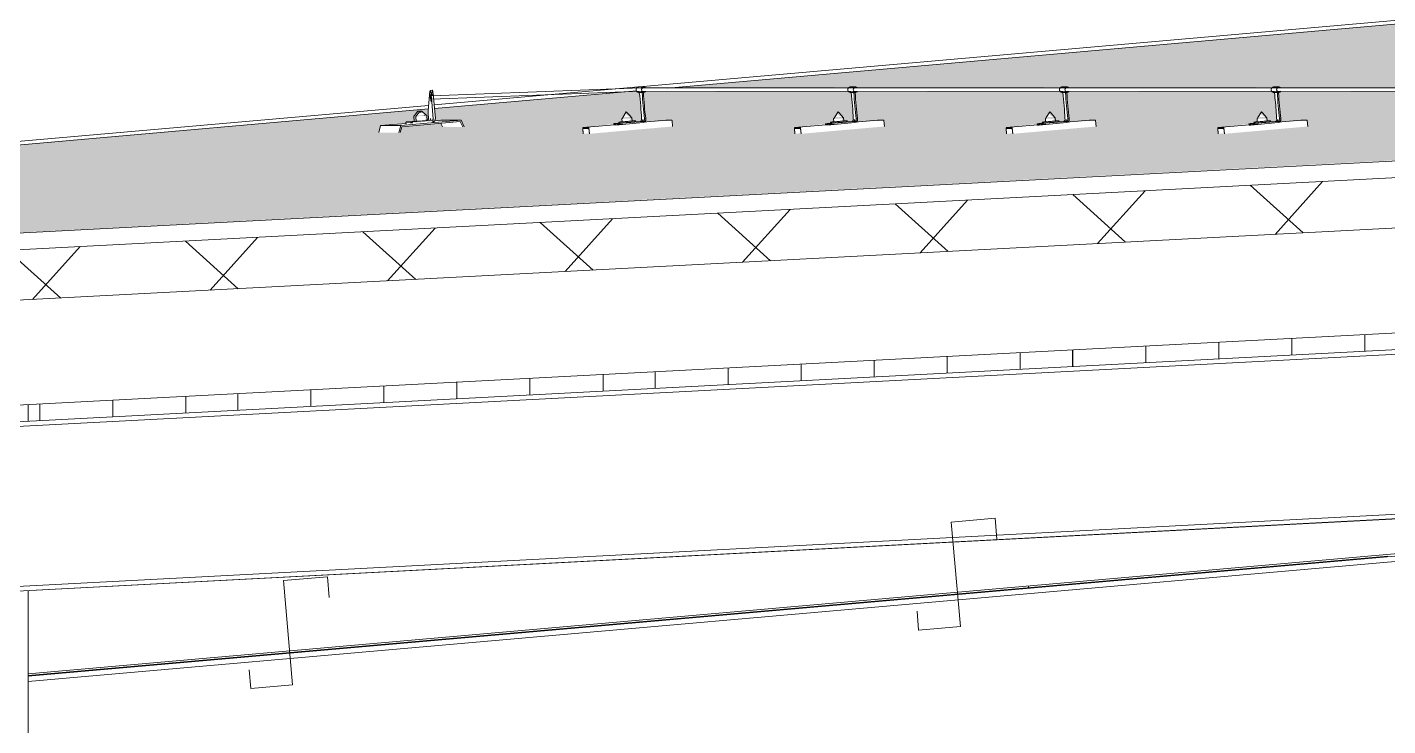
# Model space of a CAD drawing. Header units: metres. Extents: x 4238 to 4687, y -1 to 29.
# Drawn here: x 4467.118 to 4470.366, y 15.472 to 17.14 of the extents above; entities that cross this region are included whole.
import ezdxf

# ---------------------------------------------------------------- set-up
doc = ezdxf.new("R2010")
doc.units = ezdxf.units.M
for name, color, linetype, lineweight in [('A-DETL', 90, 'Continuous', 13), ('A-ROOF', 132, 'Continuous', 5), ('A-ROOF-PATT', 132, 'Continuous', 15), ('A-WALL', 113, 'Continuous', 5), ('A-WALL-PATT', 111, 'Continuous', 5), ('Q-SPCQ', 91, 'Continuous', 5), ('S-BEAM', 12, 'Continuous', 5)]:
    doc.layers.add(name, color=color, linetype=linetype, lineweight=lineweight)

# ---------------------------------------------------------------- blocks, each defined once
blk = doc.blocks.new('Structural Framing 50 - Structural Framing 1-1640149-SECTION - GRIDS B1-B2')
at = {"layer": 'S-BEAM'}
blk.add_line((4443.8362, 15.8057), (4443.8366, 15.8017), dxfattribs=at)
blk = doc.blocks.new('Structural Framing 52 - Structural Framing 1-1640171-SECTION - GRIDS B1-B2')
at = {"layer": 'S-BEAM'}
blk.add_line((4443.8369, 15.8018), (4443.8365, 15.8057), dxfattribs=at)
blk = doc.blocks.new('Structural Framing 53 - Structural Framing 1-1640210-SECTION - GRIDS B1-B2')
at = {"layer": 'S-BEAM'}
for p, q in [((4441.4489, 15.592), (4444.6941, 15.8771)), ((4444.7107, 15.8771), (4441.4489, 15.5906)), ((4441.4489, 15.5778), (4444.7118, 15.8644))]:
    blk.add_line(p, q, dxfattribs=at)
blk = doc.blocks.new('Structural Framing 25 - Structural Framing 1-1640794-SECTION - GRIDS B1-B2')
at = {"layer": 'S-BEAM'}
for p, q in [((4440.2169, 16.1343), (4455.3198, 16.9258)), ((4440.2175, 16.1234), (4455.3204, 16.9149)), ((4440.2374, 15.7427), (4455.3403, 16.5342)), ((4440.238, 15.7318), (4455.3409, 16.5233)), ((4440.2431, 15.7317), (4455.3445, 16.5231))]:
    blk.add_line(p, q, dxfattribs=at)
blk = doc.blocks.new('Static Line_Sayfa_Metal Deck_Pan Mount - Up to 15 _ pitch - Max 2 Users-1845874-SECTION - GRIDS B1-B2')
at = {"layer": 'Q-SPCQ'}
for p, q in [((4442.4077, 16.9871), (4442.4034, 16.9409)), ((4442.4132, 16.9893), (4442.4082, 16.9889)), ((4442.4116, 16.9758), (4442.4127, 16.9875)), ((4442.9116, 16.9946), (4442.4121, 16.9756)), ((4442.4124, 16.9676), (4442.9119, 16.9866)), ((4442.9073, 16.9841), (4442.906, 16.9861)), ((4442.9173, 16.9971), (4442.9062, 16.9971)), ((4448.0335, 16.9945), (4442.9117, 16.9946)), ((4442.9117, 16.9866), (4447.8809, 16.9865)), ((4442.9129, 16.9861), (4442.9143, 16.9841)), ((4443.4126, 16.9841), (4443.4113, 16.9861)), ((4443.4226, 16.9971), (4443.4115, 16.9971)), ((4443.4183, 16.9861), (4443.4196, 16.9841)), ((4443.918, 16.9841), (4443.9166, 16.9861)), ((4443.9279, 16.9971), (4443.9169, 16.9971)), ((4443.9236, 16.9861), (4443.925, 16.9841)), ((4444.4233, 16.9841), (4444.422, 16.9861)), ((4444.4333, 16.997), (4444.4222, 16.997)), ((4444.4289, 16.9861), (4444.4303, 16.9841)), ((4442.4103, 16.9619), (4442.4112, 16.9719)), ((4442.4156, 16.9211), (4442.4113, 16.9714)), ((4442.4162, 16.9719), (4442.4206, 16.9215)), ((4442.9062, 16.9841), (4442.9173, 16.9841)), ((4442.9074, 16.983), (4442.9073, 16.9841)), ((4442.9073, 16.9841), (4442.9143, 16.9841)), ((4442.9143, 16.9841), (4442.9144, 16.983)), ((4442.9144, 16.983), (4442.9174, 16.9832)), ((4442.9174, 16.9832), (4442.9173, 16.9844)), ((4443.4115, 16.9841), (4443.4226, 16.9841)), ((4443.4128, 16.983), (4443.4126, 16.9841)), ((4443.4126, 16.9841), (4443.4196, 16.9841)), ((4443.4196, 16.9841), (4443.4197, 16.983)), ((4443.4197, 16.983), (4443.4227, 16.9832)), ((4443.4227, 16.9832), (4443.4226, 16.9844)), ((4443.9169, 16.9841), (4443.9279, 16.9841)), ((4443.9181, 16.9829), (4443.918, 16.9841)), ((4443.918, 16.9841), (4443.925, 16.9841)), ((4443.925, 16.9841), (4443.9251, 16.9829)), ((4443.9251, 16.9829), (4443.928, 16.9832)), ((4443.928, 16.9832), (4443.9279, 16.9844)), ((4444.4222, 16.984), (4444.4333, 16.984)), ((4444.4234, 16.9829), (4444.4233, 16.9841)), ((4444.4233, 16.9841), (4444.4303, 16.9841)), ((4444.4303, 16.9841), (4444.4304, 16.9829)), ((4444.4304, 16.9829), (4444.4334, 16.9832)), ((4444.4334, 16.9832), (4444.4333, 16.9844)), ((4442.3688, 16.9264), (4442.3692, 16.9273)), ((4442.3688, 16.9264), (4442.3698, 16.9148)), ((4442.3701, 16.9279), (4442.3692, 16.9273)), ((4442.3705, 16.9287), (4442.3701, 16.9279)), ((4442.3741, 16.9264), (4442.3745, 16.9273)), ((4442.3741, 16.9264), (4442.3751, 16.9148)), ((4442.3753, 16.9279), (4442.3745, 16.9273)), ((4442.3758, 16.9287), (4442.3753, 16.9279)), ((4442.3947, 16.9287), (4442.3942, 16.9295)), ((4442.3979, 16.9306), (4442.3985, 16.9299)), ((4442.3994, 16.9295), (4442.3985, 16.9299)), ((4442.4, 16.9287), (4442.3994, 16.9295)), ((4442.401, 16.9171), (4442.4, 16.9287)), ((4442.4039, 16.9253), (4442.4043, 16.9211)), ((4442.866, 16.9212), (4442.8663, 16.922)), ((4442.866, 16.9212), (4442.8666, 16.9138)), ((4442.8675, 16.9228), (4442.8663, 16.922)), ((4442.8679, 16.9235), (4442.8675, 16.9228)), ((4442.8678, 16.9245), (4442.8763, 16.9378)), ((4442.8678, 16.9245), (4442.8679, 16.9235)), ((4442.8871, 16.9262), (4442.8763, 16.9378)), ((4442.8872, 16.9252), (4442.8871, 16.9262)), ((4442.8872, 16.9252), (4442.8877, 16.9245)), ((4442.8889, 16.9239), (4442.8877, 16.9245)), ((4442.8894, 16.9233), (4442.8889, 16.9239)), ((4442.8901, 16.9159), (4442.8894, 16.9233)), ((4442.913, 16.9192), (4442.9128, 16.9212)), ((4442.9228, 16.9215), (4442.9198, 16.9212)), ((4442.9198, 16.9212), (4442.92, 16.9192)), ((4442.9229, 16.9195), (4442.9228, 16.9215)), ((4443.3713, 16.9212), (4443.3717, 16.922)), ((4443.3713, 16.9212), (4443.372, 16.9138)), ((4443.3728, 16.9228), (4443.3717, 16.922)), ((4443.3732, 16.9235), (4443.3728, 16.9228)), ((4443.3731, 16.9245), (4443.3817, 16.9378)), ((4443.3731, 16.9245), (4443.3732, 16.9235)), ((4443.3924, 16.9262), (4443.3817, 16.9378)), ((4443.3925, 16.9252), (4443.3924, 16.9262)), ((4443.3925, 16.9252), (4443.393, 16.9245)), ((4443.3943, 16.9239), (4443.393, 16.9245)), ((4443.3947, 16.9233), (4443.3943, 16.9239)), ((4443.3954, 16.9159), (4443.3947, 16.9233)), ((4443.4183, 16.9192), (4443.4181, 16.9212)), ((4443.4281, 16.9215), (4443.4251, 16.9212)), ((4443.4251, 16.9212), (4443.4253, 16.9192)), ((4443.4283, 16.9195), (4443.4281, 16.9215)), ((4443.8767, 16.9212), (4443.877, 16.922)), ((4443.8767, 16.9212), (4443.8773, 16.9138)), ((4443.8782, 16.9228), (4443.877, 16.922)), ((4443.8785, 16.9235), (4443.8782, 16.9228)), ((4443.8784, 16.9245), (4443.887, 16.9378)), ((4443.8784, 16.9245), (4443.8785, 16.9235)), ((4443.8978, 16.9262), (4443.887, 16.9378)), ((4443.8978, 16.9252), (4443.8978, 16.9262)), ((4443.8978, 16.9252), (4443.8983, 16.9245)), ((4443.8996, 16.9239), (4443.8983, 16.9245)), ((4443.9001, 16.9233), (4443.8996, 16.9239)), ((4443.9007, 16.9159), (4443.9001, 16.9233)), ((4443.9236, 16.9192), (4443.9235, 16.9212)), ((4443.9334, 16.9214), (4443.9304, 16.9212)), ((4443.9304, 16.9212), (4443.9306, 16.9192)), ((4443.9336, 16.9195), (4443.9334, 16.9214)), ((4444.382, 16.9212), (4444.3823, 16.922)), ((4444.382, 16.9212), (4444.3826, 16.9138)), ((4444.3835, 16.9228), (4444.3823, 16.922)), ((4444.3839, 16.9235), (4444.3835, 16.9228)), ((4444.3838, 16.9245), (4444.3923, 16.9377)), ((4444.3838, 16.9245), (4444.3839, 16.9235)), ((4444.4031, 16.9262), (4444.3923, 16.9377)), ((4444.4032, 16.9252), (4444.4031, 16.9262)), ((4444.4032, 16.9252), (4444.4037, 16.9245)), ((4444.4049, 16.9239), (4444.4037, 16.9245)), ((4444.4054, 16.9232), (4444.4049, 16.9239)), ((4444.4061, 16.9159), (4444.4054, 16.9232)), ((4444.429, 16.9192), (4444.4288, 16.9212)), ((4444.4388, 16.9214), (4444.4358, 16.9212)), ((4444.4358, 16.9212), (4444.436, 16.9192)), ((4444.4389, 16.9195), (4444.4388, 16.9214)), ((4442.2855, 16.8882), (4442.2899, 16.9047)), ((4442.2899, 16.9047), (4442.3507, 16.9101)), ((4442.3381, 16.9047), (4442.2899, 16.9047)), ((4442.3381, 16.9047), (4442.3337, 16.8882)), ((4442.3369, 16.8885), (4442.3405, 16.9019)), ((4442.4818, 16.9174), (4442.3381, 16.9047)), ((4442.3405, 16.9019), (4442.4799, 16.9142)), ((4442.3504, 16.9133), (4442.3508, 16.9083)), ((4442.3504, 16.9133), (4442.3556, 16.9133)), ((4442.3744, 16.9155), (4442.3549, 16.9138)), ((4442.3556, 16.9133), (4442.3609, 16.9133)), ((4442.3611, 16.911), (4442.3665, 16.9115)), ((4442.3663, 16.9138), (4442.3911, 16.9159)), ((4442.3911, 16.9159), (4442.4129, 16.9179)), ((4442.4016, 16.9179), (4442.3977, 16.9175)), ((4442.4131, 16.9156), (4442.4336, 16.9174)), ((4442.4818, 16.9174), (4442.4336, 16.9174)), ((4442.4376, 16.9016), (4442.4336, 16.9101)), ((4442.4799, 16.9142), (4442.4858, 16.9016)), ((4442.489, 16.9018), (4442.4818, 16.9174)), ((4442.8674, 16.9085), (4442.7724, 16.9002)), ((4442.7869, 16.9002), (4442.7724, 16.9002)), ((4442.7724, 16.8994), (4442.7733, 16.8852)), ((4442.7727, 16.8982), (4442.7869, 16.8982)), ((4442.7735, 16.8852), (4442.7727, 16.8974)), ((4442.7886, 16.8852), (4442.787, 16.8994)), ((4442.787, 16.8974), (4442.7884, 16.8852)), ((4442.8466, 16.9093), (4442.8469, 16.9063)), ((4442.8467, 16.9092), (4442.851, 16.9092)), ((4442.8469, 16.9063), (4442.8513, 16.9063)), ((4442.8585, 16.9131), (4442.8588, 16.9101)), ((4442.8602, 16.9106), (4442.9094, 16.9149)), ((4442.8674, 16.9082), (4442.8605, 16.9076)), ((4442.9163, 16.9149), (4442.8672, 16.9106)), ((4442.8675, 16.9076), (4442.9166, 16.9119)), ((4442.8984, 16.9136), (4442.8981, 16.9166)), ((4442.9709, 16.9176), (4442.9165, 16.9128)), ((4442.9709, 16.9176), (4442.9853, 16.9176)), ((4442.9855, 16.9168), (4442.987, 16.9026)), ((4443.3727, 16.9085), (4443.2777, 16.9002)), ((4443.2922, 16.9002), (4443.2777, 16.9002)), ((4443.2777, 16.8994), (4443.2786, 16.8852)), ((4443.278, 16.8982), (4443.2922, 16.8982)), ((4443.2788, 16.8852), (4443.278, 16.8974)), ((4443.2939, 16.8852), (4443.2923, 16.8994)), ((4443.2924, 16.8974), (4443.2937, 16.8852)), ((4443.3519, 16.9092), (4443.3522, 16.9063)), ((4443.352, 16.9092), (4443.3563, 16.9092)), ((4443.3522, 16.9063), (4443.3566, 16.9063)), ((4443.3639, 16.9131), (4443.3641, 16.9101)), ((4443.3656, 16.9105), (4443.4147, 16.9149)), ((4443.3728, 16.9082), (4443.3658, 16.9076)), ((4443.4217, 16.9149), (4443.3725, 16.9105)), ((4443.3728, 16.9076), (4443.4219, 16.9119)), ((4443.4037, 16.9136), (4443.4035, 16.9166)), ((4443.4762, 16.9176), (4443.4218, 16.9128)), ((4443.4762, 16.9176), (4443.4907, 16.9176)), ((4443.4908, 16.9168), (4443.4924, 16.9026)), ((4443.783, 16.8994), (4443.784, 16.8852)), ((4443.8781, 16.9085), (4443.7831, 16.9001)), ((4443.7975, 16.9001), (4443.7831, 16.9001)), ((4443.7841, 16.8852), (4443.7833, 16.8974)), ((4443.7834, 16.8982), (4443.7976, 16.8982)), ((4443.7992, 16.8852), (4443.7977, 16.8994)), ((4443.7977, 16.8974), (4443.7991, 16.8852)), ((4443.8573, 16.9092), (4443.8575, 16.9063)), ((4443.8573, 16.9092), (4443.8617, 16.9092)), ((4443.8576, 16.9062), (4443.8619, 16.9062)), ((4443.8692, 16.9131), (4443.8695, 16.9101)), ((4443.8709, 16.9105), (4443.92, 16.9149)), ((4443.8781, 16.9082), (4443.8712, 16.9076)), ((4443.927, 16.9149), (4443.8779, 16.9105)), ((4443.8781, 16.9076), (4443.9273, 16.9119)), ((4443.9091, 16.9136), (4443.9088, 16.9166)), ((4443.9815, 16.9176), (4443.9272, 16.9128)), ((4443.9815, 16.9176), (4443.996, 16.9176)), ((4443.9962, 16.9168), (4443.9977, 16.9026)), ((4444.3834, 16.9085), (4444.2884, 16.9001)), ((4444.3029, 16.9001), (4444.2884, 16.9001)), ((4444.2884, 16.8994), (4444.2893, 16.8852)), ((4444.2887, 16.8982), (4444.3029, 16.8982)), ((4444.2895, 16.8852), (4444.2887, 16.8974)), ((4444.3046, 16.8852), (4444.303, 16.8994)), ((4444.303, 16.8974), (4444.3044, 16.8852)), ((4444.3626, 16.9092), (4444.3629, 16.9063)), ((4444.3627, 16.9092), (4444.367, 16.9092)), ((4444.3629, 16.9062), (4444.3673, 16.9062)), ((4444.3745, 16.9131), (4444.3748, 16.9101)), ((4444.3762, 16.9105), (4444.4254, 16.9149)), ((4444.3834, 16.9082), (4444.3765, 16.9076)), ((4444.4323, 16.9149), (4444.3832, 16.9105)), ((4444.3835, 16.9076), (4444.4326, 16.9119)), ((4444.4144, 16.9136), (4444.4141, 16.9166)), ((4444.4869, 16.9176), (4444.4325, 16.9128)), ((4444.4869, 16.9176), (4444.5013, 16.9176)), ((4444.5015, 16.9168), (4444.503, 16.9026))]:
    blk.add_line(p, q, dxfattribs=at)
at = {"layer": 'Q-SPCQ', "flags": 128}
for points in [[(4442.9056, 16.997), (4442.9054, 16.997), (4442.9051, 16.997), (4442.9049, 16.9969), (4442.9046, 16.9969), (4442.9044, 16.9968), (4442.9041, 16.9967), (4442.9039, 16.9966), (4442.9036, 16.9965), (4442.9034, 16.9964), (4442.9031, 16.9963), (4442.9029, 16.9962), (4442.9027, 16.996), (4442.9025, 16.9959), (4442.9023, 16.9957), (4442.9021, 16.9956), (4442.9019, 16.9954), (4442.9017, 16.9952), (4442.9015, 16.995), (4442.9013, 16.9948), (4442.9012, 16.9946), (4442.901, 16.9944), (4442.9008, 16.9942), (4442.9007, 16.994), (4442.9006, 16.9938), (4442.9004, 16.9936), (4442.9003, 16.9933), (4442.9002, 16.9931), (4442.9001, 16.9929), (4442.9, 16.9926), (4442.9, 16.9924), (4442.8999, 16.9921), (4442.8998, 16.9919), (4442.8998, 16.9916), (4442.8997, 16.9914), (4442.8997, 16.9911), (4442.8997, 16.9908), (4442.8997, 16.9906), (4442.8997, 16.9903), (4442.8997, 16.9901), (4442.8997, 16.9898), (4442.8998, 16.9896), (4442.8998, 16.9893), (4442.8999, 16.989), (4442.8999, 16.9888), (4442.9, 16.9885), (4442.9001, 16.9883), (4442.9002, 16.9881), (4442.9003, 16.9878), (4442.9004, 16.9876), (4442.9005, 16.9874), (4442.9007, 16.9871), (4442.9008, 16.9869), (4442.901, 16.9867), (4442.9011, 16.9865), (4442.9013, 16.9863), (4442.9015, 16.9861), (4442.9016, 16.9859), (4442.9018, 16.9857), (4442.902, 16.9856), (4442.9022, 16.9854), (4442.9024, 16.9853), (4442.9027, 16.9851), (4442.9029, 16.985), (4442.9031, 16.9848), (4442.9033, 16.9847), (4442.9036, 16.9846), (4442.9038, 16.9845), (4442.9041, 16.9844), (4442.9043, 16.9843), (4442.9046, 16.9843), (4442.9048, 16.9842), (4442.9051, 16.9842), (4442.9053, 16.9841), (4442.9056, 16.9841), (4442.9059, 16.9841), (4442.9061, 16.9841), (4442.9062, 16.9841)], [(4442.906, 16.9971), (4442.9057, 16.997), (4442.9056, 16.997)], [(4442.9224, 16.9946), (4442.9222, 16.9948), (4442.922, 16.995), (4442.9218, 16.9952), (4442.9217, 16.9954), (4442.9215, 16.9955), (4442.9213, 16.9957), (4442.921, 16.9959), (4442.9208, 16.996), (4442.9206, 16.9961), (4442.9204, 16.9963), (4442.9202, 16.9964), (4442.9199, 16.9965), (4442.9197, 16.9966), (4442.9194, 16.9967), (4442.9192, 16.9968), (4442.9189, 16.9968), (4442.9187, 16.9969), (4442.9184, 16.997), (4442.9182, 16.997), (4442.9179, 16.997), (4442.9176, 16.997), (4442.9174, 16.9971), (4442.9173, 16.9971)], [(4442.9179, 16.9841), (4442.9181, 16.9841), (4442.9184, 16.9842), (4442.9186, 16.9842), (4442.9189, 16.9843), (4442.9191, 16.9843), (4442.9194, 16.9844), (4442.9196, 16.9845), (4442.9199, 16.9846), (4442.9201, 16.9847), (4442.9203, 16.9848), (4442.9206, 16.985), (4442.9208, 16.9851), (4442.921, 16.9852), (4442.9212, 16.9854), (4442.9214, 16.9855), (4442.9216, 16.9857), (4442.9218, 16.9859), (4442.922, 16.9861), (4442.9222, 16.9863), (4442.9223, 16.9865), (4442.9225, 16.9867)], [(4443.411, 16.997), (4443.4107, 16.997), (4443.4105, 16.997), (4443.4102, 16.9969), (4443.4099, 16.9969), (4443.4097, 16.9968), (4443.4094, 16.9967), (4443.4092, 16.9966), (4443.409, 16.9965), (4443.4087, 16.9964), (4443.4085, 16.9963), (4443.4083, 16.9962), (4443.408, 16.996), (4443.4078, 16.9959), (4443.4076, 16.9957), (4443.4074, 16.9956), (4443.4072, 16.9954), (4443.407, 16.9952), (4443.4068, 16.995), (4443.4067, 16.9948), (4443.4065, 16.9946), (4443.4063, 16.9944), (4443.4062, 16.9942), (4443.406, 16.994), (4443.4059, 16.9938), (4443.4058, 16.9936), (4443.4057, 16.9933), (4443.4056, 16.9931), (4443.4055, 16.9929), (4443.4054, 16.9926), (4443.4053, 16.9924), (4443.4052, 16.9921), (4443.4052, 16.9919), (4443.4051, 16.9916), (4443.4051, 16.9914), (4443.4051, 16.9911), (4443.405, 16.9908), (4443.405, 16.9906), (4443.405, 16.9903), (4443.4051, 16.9901), (4443.4051, 16.9898), (4443.4051, 16.9895), (4443.4052, 16.9893), (4443.4052, 16.989), (4443.4053, 16.9888), (4443.4054, 16.9885), (4443.4054, 16.9883), (4443.4055, 16.9881), (4443.4056, 16.9878), (4443.4058, 16.9876), (4443.4059, 16.9874), (4443.406, 16.9871), (4443.4061, 16.9869), (4443.4063, 16.9867), (4443.4065, 16.9865), (4443.4066, 16.9863), (4443.4068, 16.9861), (4443.407, 16.9859), (4443.4072, 16.9857), (4443.4074, 16.9856), (4443.4076, 16.9854), (4443.4078, 16.9853), (4443.408, 16.9851), (4443.4082, 16.985), (4443.4084, 16.9848), (4443.4087, 16.9847), (4443.4089, 16.9846), (4443.4092, 16.9845), (4443.4094, 16.9844), (4443.4096, 16.9843), (4443.4099, 16.9843), (4443.4102, 16.9842), (4443.4104, 16.9842), (4443.4107, 16.9841), (4443.4109, 16.9841), (4443.4112, 16.9841), (4443.4115, 16.9841), (4443.4115, 16.9841)], [(4443.4113, 16.997), (4443.411, 16.997), (4443.411, 16.997)], [(4443.4277, 16.9946), (4443.4275, 16.9948), (4443.4274, 16.995), (4443.4272, 16.9952), (4443.427, 16.9954), (4443.4268, 16.9955), (4443.4266, 16.9957), (4443.4264, 16.9959), (4443.4262, 16.996), (4443.4259, 16.9961), (4443.4257, 16.9963), (4443.4255, 16.9964), (4443.4252, 16.9965), (4443.425, 16.9966), (4443.4248, 16.9967), (4443.4245, 16.9968), (4443.4243, 16.9968), (4443.424, 16.9969), (4443.4237, 16.997), (4443.4235, 16.997), (4443.4232, 16.997), (4443.423, 16.997), (4443.4227, 16.9971), (4443.4226, 16.9971)], [(4443.4232, 16.9841), (4443.4234, 16.9841), (4443.4237, 16.9841), (4443.424, 16.9842), (4443.4242, 16.9843), (4443.4245, 16.9843), (4443.4247, 16.9844), (4443.425, 16.9845), (4443.4252, 16.9846), (4443.4254, 16.9847), (4443.4257, 16.9848), (4443.4259, 16.9849), (4443.4261, 16.9851), (4443.4263, 16.9852), (4443.4266, 16.9854), (4443.4268, 16.9855), (4443.427, 16.9857), (4443.4271, 16.9859), (4443.4273, 16.9861), (4443.4275, 16.9863), (4443.4277, 16.9865), (4443.4278, 16.9867)], [(4443.9163, 16.997), (4443.916, 16.997), (4443.9158, 16.997), (4443.9155, 16.9969), (4443.9153, 16.9969), (4443.915, 16.9968), (4443.9148, 16.9967), (4443.9145, 16.9966), (4443.9143, 16.9965), (4443.914, 16.9964), (4443.9138, 16.9963), (4443.9136, 16.9962), (4443.9134, 16.996), (4443.9131, 16.9959), (4443.9129, 16.9957), (4443.9127, 16.9956), (4443.9125, 16.9954), (4443.9123, 16.9952), (4443.9122, 16.995), (4443.912, 16.9948), (4443.9118, 16.9946), (4443.9117, 16.9944), (4443.9115, 16.9942), (4443.9114, 16.994), (4443.9112, 16.9938), (4443.9111, 16.9936), (4443.911, 16.9933), (4443.9109, 16.9931), (4443.9108, 16.9929), (4443.9107, 16.9926), (4443.9106, 16.9924), (4443.9106, 16.9921), (4443.9105, 16.9919), (4443.9105, 16.9916), (4443.9104, 16.9913), (4443.9104, 16.9911), (4443.9104, 16.9908), (4443.9104, 16.9906), (4443.9104, 16.9903), (4443.9104, 16.9901), (4443.9104, 16.9898), (4443.9104, 16.9895), (4443.9105, 16.9893), (4443.9105, 16.989), (4443.9106, 16.9888), (4443.9107, 16.9885), (4443.9108, 16.9883), (4443.9109, 16.9881), (4443.911, 16.9878), (4443.9111, 16.9876), (4443.9112, 16.9874), (4443.9113, 16.9871), (4443.9115, 16.9869), (4443.9116, 16.9867), (4443.9118, 16.9865), (4443.912, 16.9863), (4443.9121, 16.9861), (4443.9123, 16.9859), (4443.9125, 16.9857), (4443.9127, 16.9856), (4443.9129, 16.9854), (4443.9131, 16.9853), (4443.9133, 16.9851), (4443.9135, 16.985), (4443.9138, 16.9848), (4443.914, 16.9847), (4443.9142, 16.9846), (4443.9145, 16.9845), (4443.9147, 16.9844), (4443.915, 16.9843), (4443.9152, 16.9843), (4443.9155, 16.9842), (4443.9157, 16.9842), (4443.916, 16.9841), (4443.9163, 16.9841), (4443.9165, 16.9841), (4443.9168, 16.9841), (4443.9169, 16.9841)], [(4443.9166, 16.997), (4443.9164, 16.997), (4443.9163, 16.997)], [(4443.9331, 16.9946), (4443.933, 16.9946), (4443.9329, 16.9948), (4443.9327, 16.995), (4443.9325, 16.9952), (4443.9323, 16.9954), (4443.9321, 16.9955), (4443.9319, 16.9957), (4443.9317, 16.9959), (4443.9315, 16.996), (4443.9313, 16.9961), (4443.9311, 16.9963), (4443.9308, 16.9964), (4443.9306, 16.9965), (4443.9303, 16.9966), (4443.9301, 16.9967), (4443.9298, 16.9968), (4443.9296, 16.9968), (4443.9293, 16.9969), (4443.9291, 16.997), (4443.9288, 16.997), (4443.9286, 16.997), (4443.9283, 16.997), (4443.928, 16.9971), (4443.9279, 16.9971)], [(4443.9285, 16.9841), (4443.9288, 16.9841), (4443.929, 16.9841), (4443.9293, 16.9842), (4443.9295, 16.9843), (4443.9298, 16.9843), (4443.9301, 16.9844), (4443.9303, 16.9845), (4443.9305, 16.9846), (4443.9308, 16.9847), (4443.931, 16.9848), (4443.9312, 16.9849), (4443.9315, 16.9851), (4443.9317, 16.9852), (4443.9319, 16.9854), (4443.9321, 16.9855), (4443.9323, 16.9857), (4443.9325, 16.9859), (4443.9327, 16.9861), (4443.9328, 16.9863), (4443.933, 16.9865), (4443.9331, 16.9865)], [(4444.4216, 16.997), (4444.4214, 16.997), (4444.4211, 16.997), (4444.4209, 16.9969), (4444.4206, 16.9968), (4444.4204, 16.9968), (4444.4201, 16.9967), (4444.4199, 16.9966), (4444.4196, 16.9965), (4444.4194, 16.9964), (4444.4191, 16.9963), (4444.4189, 16.9962), (4444.4187, 16.996), (4444.4185, 16.9959), (4444.4183, 16.9957), (4444.4181, 16.9956), (4444.4179, 16.9954), (4444.4177, 16.9952), (4444.4175, 16.995), (4444.4173, 16.9948), (4444.4172, 16.9946), (4444.417, 16.9944), (4444.4168, 16.9942), (4444.4167, 16.994), (4444.4166, 16.9938), (4444.4164, 16.9936), (4444.4163, 16.9933), (4444.4162, 16.9931), (4444.4161, 16.9928), (4444.416, 16.9926), (4444.416, 16.9924), (4444.4159, 16.9921), (4444.4158, 16.9919), (4444.4158, 16.9916), (4444.4157, 16.9913), (4444.4157, 16.9911), (4444.4157, 16.9908), (4444.4157, 16.9906), (4444.4157, 16.9903), (4444.4157, 16.9901), (4444.4157, 16.9898), (4444.4158, 16.9895), (4444.4158, 16.9893), (4444.4159, 16.989), (4444.4159, 16.9888), (4444.416, 16.9885), (4444.4161, 16.9883), (4444.4162, 16.9881), (4444.4163, 16.9878), (4444.4164, 16.9876), (4444.4165, 16.9874), (4444.4167, 16.9871), (4444.4168, 16.9869), (4444.417, 16.9867), (4444.4171, 16.9865), (4444.4173, 16.9863), (4444.4175, 16.9861), (4444.4176, 16.9859), (4444.4178, 16.9857), (4444.418, 16.9856), (4444.4182, 16.9854), (4444.4184, 16.9852), (4444.4187, 16.9851), (4444.4189, 16.985), (4444.4191, 16.9848), (4444.4193, 16.9847), (4444.4196, 16.9846), (4444.4198, 16.9845), (4444.4201, 16.9844), (4444.4203, 16.9843), (4444.4206, 16.9843), (4444.4208, 16.9842), (4444.4211, 16.9841), (4444.4213, 16.9841), (4444.4216, 16.9841), (4444.4219, 16.9841), (4444.4221, 16.984), (4444.4222, 16.984)], [(4444.422, 16.997), (4444.4217, 16.997), (4444.4216, 16.997)], [(4444.4384, 16.9946), (4444.4382, 16.9948), (4444.438, 16.995), (4444.4378, 16.9952), (4444.4377, 16.9954), (4444.4375, 16.9955), (4444.4373, 16.9957), (4444.437, 16.9958), (4444.4368, 16.996), (4444.4366, 16.9961), (4444.4364, 16.9963), (4444.4362, 16.9964), (4444.4359, 16.9965), (4444.4357, 16.9966), (4444.4354, 16.9967), (4444.4352, 16.9968), (4444.4349, 16.9968), (4444.4347, 16.9969), (4444.4344, 16.9969), (4444.4342, 16.997), (4444.4339, 16.997), (4444.4336, 16.997), (4444.4334, 16.997), (4444.4333, 16.997)], [(4444.4339, 16.9841), (4444.4341, 16.9841), (4444.4344, 16.9841), (4444.4346, 16.9842), (4444.4349, 16.9842), (4444.4351, 16.9843), (4444.4354, 16.9844), (4444.4356, 16.9845), (4444.4359, 16.9846), (4444.4361, 16.9847), (4444.4363, 16.9848), (4444.4366, 16.9849), (4444.4368, 16.9851), (4444.437, 16.9852), (4444.4372, 16.9854), (4444.4374, 16.9855), (4444.4376, 16.9857), (4444.4378, 16.9859), (4444.438, 16.9861), (4444.4382, 16.9863), (4444.4383, 16.9865), (4444.4385, 16.9867)], [(4442.9173, 16.9841), (4442.9175, 16.9841), (4442.9178, 16.9841), (4442.9179, 16.9841)], [(4443.4226, 16.9841), (4443.4229, 16.9841), (4443.4231, 16.9841), (4443.4232, 16.9841)], [(4443.9279, 16.9841), (4443.9282, 16.9841), (4443.9285, 16.9841), (4443.9285, 16.9841)], [(4444.4333, 16.984), (4444.4335, 16.9841), (4444.4338, 16.9841), (4444.4339, 16.9841)], [(4442.3705, 16.9287), (4442.3787, 16.939), (4442.3797, 16.9392), (4442.3801, 16.9393), (4442.3802, 16.9393), (4442.3803, 16.9393), (4442.3804, 16.9393), (4442.3805, 16.9393), (4442.3805, 16.9393), (4442.3805, 16.9393), (4442.3806, 16.9393), (4442.3806, 16.9393), (4442.3806, 16.9393), (4442.3806, 16.9393), (4442.3806, 16.9393), (4442.3806, 16.9393), (4442.3806, 16.9393), (4442.3807, 16.9393), (4442.3807, 16.9393), (4442.3807, 16.9393), (4442.3807, 16.9393), (4442.3807, 16.9393), (4442.3807, 16.9393), (4442.3807, 16.9393)], [(4442.3758, 16.9287), (4442.384, 16.939), (4442.385, 16.9392), (4442.3853, 16.9393), (4442.3855, 16.9393), (4442.3856, 16.9393), (4442.3856, 16.9393), (4442.3857, 16.9393), (4442.3857, 16.9393), (4442.3858, 16.9393), (4442.3858, 16.9393), (4442.3858, 16.9393), (4442.3858, 16.9393), (4442.3858, 16.9393), (4442.3859, 16.9393), (4442.3859, 16.9393), (4442.3859, 16.9393), (4442.3859, 16.9393), (4442.3859, 16.9393), (4442.3859, 16.9393), (4442.3859, 16.9393), (4442.3859, 16.9393), (4442.3859, 16.9393), (4442.3859, 16.9393)], [(4442.3863, 16.9363), (4442.3828, 16.9393), (4442.3818, 16.9394), (4442.3815, 16.9394), (4442.3813, 16.9394), (4442.3812, 16.9394), (4442.3811, 16.9394), (4442.3811, 16.9394), (4442.381, 16.9394), (4442.381, 16.9394), (4442.381, 16.9394), (4442.3809, 16.9394), (4442.3809, 16.9394), (4442.3809, 16.9394), (4442.3809, 16.9394), (4442.3809, 16.9394), (4442.3809, 16.9394), (4442.3809, 16.9394), (4442.3809, 16.9394), (4442.3808, 16.9394), (4442.3808, 16.9394), (4442.3808, 16.9394), (4442.3808, 16.9394), (4442.3808, 16.9394)], [(4442.3979, 16.9306), (4442.388, 16.9393), (4442.387, 16.9394), (4442.3867, 16.9394), (4442.3865, 16.9394), (4442.3864, 16.9394), (4442.3863, 16.9394), (4442.3863, 16.9394), (4442.3863, 16.9394), (4442.3862, 16.9394), (4442.3862, 16.9394), (4442.3862, 16.9394), (4442.3862, 16.9394), (4442.3861, 16.9394), (4442.3861, 16.9394), (4442.3861, 16.9394), (4442.3861, 16.9394), (4442.3861, 16.9394), (4442.3861, 16.9394), (4442.3861, 16.9394), (4442.3861, 16.9394), (4442.3861, 16.9394), (4442.3861, 16.9394), (4442.386, 16.9394)]]:
    blk.add_lwpolyline(points, dxfattribs=at)
at = {"layer": 'Q-SPCQ'}
for centre, major_axis, ratio, start_param, end_param in [((4442.4097, 16.9714), (-0.0015, 0.0174), 0.086937, 4.704753, 6.729335), ((4442.4147, 16.9719), (-0.0015, 0.0174), 0.086937, 4.704753, 6.729335), ((4442.9179, 16.9906), (0, 0.00522), 0.996185, 1.23813, 2.040827), ((4442.9179, 16.9906), (0, 0.00522), 0.996185, 0.087274, 1.134471), ((4442.9179, 16.9906), (0, 0.00522), 0.996185, 2.181669, 3.228866), ((4442.9179, 16.9906), (0, 0.00522), 0.996185, 5.653028, 6.283185), ((4443.4232, 16.9906), (0, 0.00522), 0.996185, 1.227045, 2.040827), ((4443.4232, 16.9906), (0, 0.00522), 0.996185, 0.087274, 1.134471), ((4443.4232, 16.9906), (0, 0.00522), 0.996185, 2.181669, 3.228866), ((4443.4232, 16.9906), (0, 0.00522), 0.996185, 5.640027, 6.283185), ((4443.9285, 16.9906), (0, 0.00522), 0.996185, 1.215959, 2.040827), ((4443.9285, 16.9906), (0, 0.00522), 0.996185, 0.087274, 1.134471), ((4443.9285, 16.9906), (0, 0.00522), 0.996185, 2.181669, 3.228866), ((4443.9285, 16.9906), (0, 0.00522), 0.996185, 5.627026, 6.283185), ((4443.9285, 16.9906), (0, 0.00522), 0.996185, 3.228866, 3.804272), ((4444.4339, 16.9905), (0, 0.00522), 0.996185, 1.204874, 2.040827), ((4444.4339, 16.9905), (0, 0.00522), 0.996185, 0.087274, 1.134471), ((4444.4339, 16.9905), (0, 0.00522), 0.996185, 2.181669, 3.228866), ((4444.4339, 16.9905), (0, 0.00522), 0.996185, 5.614025, 6.283185), ((4444.4339, 16.9905), (0, 0.00522), 0.996185, 3.228866, 3.816541), ((4442.4122, 16.9716), (0, 0.004), 0.996185, 0.349073, 1.65807), ((4442.4122, 16.9716), (0, 0.004), 0.996185, 1.65807, 2.705267), ((4442.4097, 16.9714), (-0.00066, 0.00747), 0.086937, 4.704753, 7.846346), ((4442.4097, 16.9714), (-0.00066, 0.00747), 0.086937, 1.563161, 3.657556), ((4442.4097, 16.9714), (-0.00066, 0.00747), 0.086937, 3.919355, 4.704753), ((4442.4147, 16.9719), (-0.00066, 0.00747), 0.086937, 5.228352, 7.322747), ((4442.9046, 16.9521), (-0.0061, 0.0697), 0.086937, 4.245971, 5.163536), ((4442.9226, 16.9521), (-0.0061, 0.0697), 0.086937, 1.104378, 2.021944), ((4442.9255, 16.9523), (-0.0061, 0.0697), 0.086937, 1.104378, 2.021944), ((4443.41, 16.9521), (-0.0061, 0.0697), 0.086937, 4.245971, 5.163536), ((4443.4279, 16.9521), (-0.0061, 0.0697), 0.086937, 1.104378, 2.021944), ((4443.4309, 16.9523), (-0.0061, 0.0697), 0.086937, 1.104378, 2.021944), ((4443.9153, 16.9521), (-0.0061, 0.0697), 0.086937, 4.245971, 5.163536), ((4443.9332, 16.9521), (-0.0061, 0.0697), 0.086937, 1.104378, 2.021944), ((4443.9362, 16.9523), (-0.0061, 0.0697), 0.086937, 1.104378, 2.021944), ((4444.4206, 16.9521), (-0.0061, 0.0697), 0.086937, 4.475362, 5.163536), ((4444.4386, 16.9521), (-0.0061, 0.0697), 0.086937, 1.104378, 2.021944), ((4444.4415, 16.9523), (-0.0061, 0.0697), 0.086937, 1.104378, 2.021944), ((4442.4013, 16.9208), (0, 0.003), 0.996185, 3.228866, 4.799663), ((4442.4055, 16.9253), (-0.0015, 0.0174), 0.086937, 0.44615, 1.563161), ((4442.4013, 16.9208), (0, 0.008), 0.996185, 4.276064, 4.799663), ((4442.4127, 16.9208), (0, 0.003), 0.996185, 3.228866, 4.799662), ((4442.4127, 16.9208), (0, 0.008), 0.996185, 3.228866, 4.799663), ((4444.4206, 16.9521), (-0.0061, 0.0697), 0.086937, 4.245971, 4.459332), ((4442.3554, 16.9138), (0.00498, 0.00043), 0.007607, 1.657846, 2.705043), ((4442.3658, 16.9138), (0.00498, 0.00043), 0.007607, 3.228642, 4.799439), ((4442.3828, 16.9159), (0.013, 0.0011), 0.007607, 2.443244, 4.445814), ((4442.388, 16.9159), (0.013, 0.0011), 0.007607, 2.443244, 4.799439), ((4442.388, 16.9159), (0.013, 0.0011), 0.007607, 4.799439, 6.886049), ((4442.7728, 16.8972), (-0.000087, 0.000996), 0.086937, 0.212137, 1.311001), ((4442.7869, 16.8992), (-0.000087, 0.000996), 0.086937, 4.956913, 6.27555), ((4442.787, 16.8972), (-0.000087, 0.000996), 0.086937, 4.956913, 6.27555), ((4442.8615, 16.9106), (0.0149, 0.0013), 0.007607, 1.657846, 3.228642), ((4442.8618, 16.9076), (0.0149, 0.0013), 0.007607, 1.657846, 3.228642), ((4442.8659, 16.9106), (0.0149, 0.0013), 0.007607, 3.228642, 4.799439), ((4442.8662, 16.9076), (0.0149, 0.0013), 0.007607, 3.228642, 4.799439), ((4442.8783, 16.9148), (0.0198, 0.0017), 0.007607, 2.238558, 3.228642), ((4442.8786, 16.9119), (0.0198, 0.0017), 0.007607, 0.08705, 3.228642), ((4442.8783, 16.9148), (0.0198, 0.0017), 0.007607, 3.228642, 6.370235), ((4442.8786, 16.9119), (0.0198, 0.0017), 0.007607, 3.228642, 6.370235), ((4442.8783, 16.9148), (0.0117, 0.001), 0.007607, 3.228642, 6.370235), ((4442.8783, 16.9148), (0.0198, 0.0017), 0.007607, 0.08705, 1.087752), ((4442.8783, 16.9148), (0.0117, 0.001), 0.007607, 0.08705, 0.620854), ((4442.909, 16.9189), (0, 0.004), 0.996185, 3.228866, 4.799663), ((4442.909, 16.9189), (0, 0.007), 0.996185, 4.014264, 4.799663), ((4442.916, 16.9189), (0, 0.004), 0.996185, 3.228866, 4.799663), ((4442.916, 16.9189), (0, 0.007), 0.996185, 3.228866, 4.799663), ((4442.9854, 16.9166), (-0.000087, 0.000996), 0.086937, 4.956913, 6.055777), ((4443.2781, 16.8972), (-0.000087, 0.000996), 0.086937, 0.212137, 1.311001), ((4443.2923, 16.8992), (-0.000087, 0.000996), 0.086937, 4.956913, 6.27555), ((4443.2923, 16.8972), (-0.000087, 0.000996), 0.086937, 4.956913, 6.27555), ((4443.3669, 16.9105), (0.0149, 0.0013), 0.007607, 1.657846, 3.228642), ((4443.3671, 16.9076), (0.0149, 0.0013), 0.007607, 1.657846, 3.228642), ((4443.3712, 16.9105), (0.0149, 0.0013), 0.007607, 3.228642, 4.799439), ((4443.3715, 16.9076), (0.0149, 0.0013), 0.007607, 3.228642, 4.799439), ((4443.3839, 16.9119), (0.0198, 0.0017), 0.007607, 0.08705, 3.228642), ((4443.3837, 16.9148), (0.0198, 0.0017), 0.007607, 2.238558, 3.228642), ((4443.3837, 16.9148), (0.0198, 0.0017), 0.007607, 3.228642, 6.370235), ((4443.3839, 16.9119), (0.0198, 0.0017), 0.007607, 3.228642, 6.370235), ((4443.3837, 16.9148), (0.0117, 0.001), 0.007607, 3.228642, 6.370235), ((4443.3837, 16.9148), (0.0198, 0.0017), 0.007607, 0.08705, 1.087752), ((4443.3837, 16.9148), (0.0117, 0.001), 0.007607, 0.08705, 0.620854), ((4443.4143, 16.9188), (0, 0.004), 0.996185, 3.228866, 4.799663), ((4443.4143, 16.9188), (0, 0.007), 0.996185, 4.014264, 4.799663), ((4443.4213, 16.9188), (0, 0.004), 0.996185, 3.228866, 4.799663), ((4443.4213, 16.9188), (0, 0.007), 0.996185, 3.228866, 4.799663), ((4443.4908, 16.9166), (-0.000087, 0.000996), 0.086937, 4.956913, 6.055777), ((4443.7835, 16.8972), (-0.000087, 0.000996), 0.086937, 0.212137, 1.311001), ((4443.7976, 16.8992), (-0.000087, 0.000996), 0.086937, 4.956913, 6.27555), ((4443.7977, 16.8972), (-0.000087, 0.000996), 0.086937, 4.956913, 6.27555), ((4443.8722, 16.9105), (0.0149, 0.0013), 0.007607, 1.657846, 3.228642), ((4443.8725, 16.9076), (0.0149, 0.0013), 0.007607, 1.657846, 3.228642), ((4443.8766, 16.9105), (0.0149, 0.0013), 0.007607, 3.228642, 4.799439), ((4443.8768, 16.9076), (0.0149, 0.0013), 0.007607, 3.228642, 4.799439), ((4443.8893, 16.9119), (0.0198, 0.0017), 0.007607, 0.08705, 3.228642), ((4443.889, 16.9148), (0.0198, 0.0017), 0.007607, 2.238558, 3.228642), ((4443.889, 16.9148), (0.0198, 0.0017), 0.007607, 3.228642, 6.370235), ((4443.8893, 16.9119), (0.0198, 0.0017), 0.007607, 3.228642, 6.370235), ((4443.889, 16.9148), (0.0117, 0.001), 0.007607, 3.228642, 6.370235), ((4443.889, 16.9148), (0.0198, 0.0017), 0.007607, 0.08705, 1.087752), ((4443.889, 16.9148), (0.0117, 0.001), 0.007607, 0.08705, 0.620854), ((4443.9197, 16.9188), (0, 0.004), 0.996185, 3.228866, 4.799663), ((4443.9197, 16.9188), (0, 0.007), 0.996185, 4.014264, 4.799663), ((4443.9267, 16.9188), (0, 0.004), 0.996185, 3.228866, 4.799663), ((4443.9267, 16.9188), (0, 0.007), 0.996185, 3.228866, 4.799663), ((4443.9961, 16.9166), (-0.000087, 0.000996), 0.086937, 4.956913, 6.055777), ((4444.2888, 16.8972), (-0.000087, 0.000996), 0.086937, 0.212137, 1.311001), ((4444.3029, 16.8991), (-0.000087, 0.000996), 0.086937, 4.956913, 6.27555), ((4444.303, 16.8972), (-0.000087, 0.000996), 0.086937, 4.956913, 6.27555), ((4444.3775, 16.9105), (0.0149, 0.0013), 0.007607, 1.657846, 3.228642), ((4444.3778, 16.9076), (0.0149, 0.0013), 0.007607, 1.657846, 3.228642), ((4444.3819, 16.9105), (0.0149, 0.0013), 0.007607, 3.228642, 4.799439), ((4444.3822, 16.9076), (0.0149, 0.0013), 0.007607, 3.228642, 4.799439), ((4444.3946, 16.9118), (0.0198, 0.0017), 0.007607, 0.08705, 3.228642), ((4444.3943, 16.9148), (0.0198, 0.0017), 0.007607, 2.238558, 3.228642), ((4444.3943, 16.9148), (0.0198, 0.0017), 0.007607, 3.228642, 6.370235), ((4444.3946, 16.9118), (0.0198, 0.0017), 0.007607, 3.228642, 6.370235), ((4444.3943, 16.9148), (0.0117, 0.001), 0.007607, 3.228642, 6.370235), ((4444.3943, 16.9148), (0.0198, 0.0017), 0.007607, 0.08705, 1.087752), ((4444.3943, 16.9148), (0.0117, 0.001), 0.007607, 0.08705, 0.620854), ((4444.425, 16.9188), (0, 0.004), 0.996185, 3.228866, 4.799662), ((4444.425, 16.9188), (0, 0.007), 0.996185, 4.014264, 4.799662), ((4444.432, 16.9188), (0, 0.004), 0.996185, 3.228866, 4.799663), ((4444.432, 16.9188), (0, 0.007), 0.996185, 3.228866, 4.799663), ((4444.5014, 16.9166), (-0.000087, 0.000996), 0.086937, 4.956913, 6.055777)]:
    blk.add_ellipse(centre, major_axis=major_axis, ratio=ratio, start_param=start_param, end_param=end_param, dxfattribs=at)
blk = doc.blocks.new('Roof Gutters3 - Roof Gutters-1885272-SECTION - GRIDS B1-B2')
at = {"layer": 'A-ROOF'}
for p, q in [((4442.9067, 16.997), (4451.4966, 17.7515)), ((4442.9745, 16.9945), (4451.1944, 17.7165)), ((4442.4178, 16.9541), (4442.9058, 16.997)), ((4442.4185, 16.9457), (4442.9008, 16.9881)), ((4431.7813, 16.0199), (4442.4045, 16.9529)), ((4431.7844, 16.0117), (4442.4043, 16.9445))]:
    blk.add_line(p, q, dxfattribs=at)

msp = doc.modelspace()

# ---------------------------------------------------------------- hatches: boundary and pattern name
at = {"layer": 'A-ROOF-PATT', "lineweight": 5}
h = msp.add_hatch(dxfattribs=at)
h.set_pattern_fill('FP_195', color=256, style=0, pattern_type=2)
h.set_pattern_definition([(5.019, (59.9488725, -378.047), (-0.01526891228513, 4.1986855e-06), [])])
h.paths.add_polyline_path([(4459.0508, 15.7602), (4461.5941, 15.7721), (4461.5941, 15.9492), (4461.1774, 15.9274), (4461.1774, 15.9446), (4459.0799, 15.7604), (4459.0768, 15.7625)])
h.paths.add_polyline_path([(4461.173, 16.0112), (4461.1774, 16.0112), (4461.1774, 16.0865), (4461.171, 16.0863), (4461.0009, 16.0945), (4460.9938, 16.0965), (4460.8093, 16.254), (4460.8088, 16.2585), (4460.8122, 16.2632), (4460.834, 16.2661), (4461.1774, 16.2842), (4461.1779, 16.338), (4472.0915, 16.9119), (4472.1801, 16.9176), (4472.1695, 16.9154), (4472.1949, 16.9154), (4472.6264, 16.938), (4472.6206, 16.9844), (4472.6154, 16.9865), (4472.1257, 16.9847), (4472.1235, 16.9841), (4472.1257, 16.9831), (4472.1266, 16.9829), (4472.1292, 16.9192), (4472.1222, 16.9192), (4472.1165, 16.9841), (4472.1133, 16.9853), (4472.1101, 16.9865), (4471.6203, 16.9847), (4471.6182, 16.9841), (4471.6203, 16.9831), (4471.6213, 16.9829), (4471.6238, 16.9192), (4471.6168, 16.9192), (4471.6112, 16.9841), (4471.6079, 16.9853), (4471.6048, 16.9866), (4471.115, 16.9847), (4471.1129, 16.9832), (4471.115, 16.9831), (4471.1159, 16.9829), (4471.1185, 16.9192), (4471.1115, 16.9192), (4471.1059, 16.9841), (4471.1026, 16.9853), (4471.0994, 16.9866), (4470.6097, 16.9847), (4470.6075, 16.9841), (4470.6097, 16.9831), (4470.6106, 16.9829), (4470.6132, 16.9192), (4470.6062, 16.9192), (4470.6005, 16.9841), (4470.5973, 16.9853), (4470.5941, 16.9866), (4470.1043, 16.9847), (4470.1022, 16.9832), (4470.1043, 16.9831), (4470.1053, 16.9829), (4470.1078, 16.9192), (4470.1008, 16.9192), (4470.0952, 16.9841), (4470.0919, 16.9853), (4470.0888, 16.9866), (4469.599, 16.9847), (4469.5968, 16.9841), (4469.599, 16.9831), (4469.5999, 16.9829), (4469.6025, 16.9192), (4469.5955, 16.9192), (4469.5899, 16.9841), (4469.5866, 16.9854), (4469.5834, 16.9866), (4469.0937, 16.9847), (4469.0915, 16.9841), (4469.0937, 16.9831), (4469.0946, 16.983), (4469.0972, 16.9192), (4469.0902, 16.9192), (4469.0845, 16.9841), (4469.0813, 16.9854), (4469.0781, 16.9866), (4468.5883, 16.9847), (4468.5862, 16.9832), (4468.5883, 16.9831), (4468.5893, 16.983), (4468.5918, 16.9192), (4468.5848, 16.9192), (4468.5792, 16.9841), (4468.5759, 16.9854), (4468.5722, 16.988), (4468.0904, 16.9457), (4468.0925, 16.9215), (4468.0762, 16.9211), (4468.0753, 16.9444), (4457.4534, 16.0112), (4461.0032, 16.0112)])
h.paths.add_polyline_path([(4472.4311, 16.4772), (4472.4413, 16.4777), (4472.5747, 16.4898)])
h.paths.add_polyline_path([(4471.4924, 16.8852), (4471.4909, 16.8864), (4471.4773, 16.8852), (4471.4766, 16.9002), (4471.5549, 16.9092), (4471.5711, 16.9111), (4471.6202, 16.9148), (4471.6205, 16.9128), (4471.6894, 16.9168), (4471.6892, 16.9025), (4471.5848, 16.8933)])
h.paths.add_polyline_path([(4470.9871, 16.8852), (4470.9855, 16.8864), (4470.972, 16.8852), (4470.9712, 16.9002), (4471.0496, 16.9092), (4471.0657, 16.9111), (4471.1149, 16.9148), (4471.1151, 16.9128), (4471.184, 16.9168), (4471.1839, 16.9025), (4471.0898, 16.8942)])
h.paths.add_polyline_path([(4470.4818, 16.8852), (4470.4802, 16.8864), (4470.4667, 16.8852), (4470.4659, 16.9002), (4470.5442, 16.9092), (4470.5604, 16.9111), (4470.6095, 16.9148), (4470.6098, 16.9128), (4470.6787, 16.9168), (4470.6785, 16.9025), (4470.5949, 16.8951)])
h.paths.add_polyline_path([(4469.9764, 16.8852), (4469.9749, 16.8864), (4469.9613, 16.8852), (4469.9606, 16.9002), (4470.0389, 16.9092), (4470.0551, 16.9111), (4470.1042, 16.9148), (4470.1045, 16.9128), (4470.1734, 16.9168), (4470.1732, 16.9025), (4470.0999, 16.896)])
h.paths.add_polyline_path([(4469.4711, 16.8852), (4469.4695, 16.8864), (4469.456, 16.8852), (4469.4552, 16.9002), (4469.5336, 16.9092), (4469.5497, 16.9111), (4469.5989, 16.9148), (4469.5991, 16.9128), (4469.668, 16.9168), (4469.6679, 16.9025), (4469.6049, 16.897)])
h.paths.add_polyline_path([(4468.9658, 16.8852), (4468.9642, 16.8864), (4468.9507, 16.8852), (4468.9499, 16.9002), (4469.0282, 16.9092), (4469.0444, 16.9111), (4469.0935, 16.9148), (4469.0938, 16.9128), (4469.1627, 16.9168), (4469.1625, 16.9025), (4469.11, 16.8979)])
h.paths.add_polyline_path([(4468.4604, 16.8852), (4468.4589, 16.8864), (4468.4453, 16.8852), (4468.4446, 16.9002), (4468.5229, 16.9092), (4468.5391, 16.9111), (4468.5882, 16.9148), (4468.5885, 16.9128), (4468.6574, 16.9168), (4468.6572, 16.9025), (4468.5796, 16.8957)])
h.paths.add_polyline_path([(4468.0056, 16.8882), (4467.9574, 16.8882), (4467.9618, 16.9047), (4468.0226, 16.9101), (4468.0223, 16.9133), (4468.0328, 16.9133), (4468.0332, 16.911), (4468.12, 16.9174), (4468.1536, 16.9174), (4468.1608, 16.9018), (4468.1518, 16.9016), (4468.1093, 16.9019), (4468.1036, 16.91), (4468.0122, 16.9016), (4468.0087, 16.8885)])
h.paths.add_polyline_path([(4468.0275, 16.9133), (4468.0462, 16.9174), (4468.0472, 16.9269), (4468.0636, 16.9278), (4468.0659, 16.9281), (4468.0688, 16.9281), (4468.0698, 16.9175), (4468.028, 16.9134)])
h.paths.add_polyline_path([(4472.0759, 16.9138), (4472.0752, 16.9212), (4472.096, 16.9215), (4472.0945, 16.9154), (4472.0764, 16.9138)])
h.paths.add_polyline_path([(4471.5706, 16.9138), (4471.5699, 16.9212), (4471.5906, 16.9222), (4471.5891, 16.9154), (4471.5711, 16.9138)])
h.paths.add_polyline_path([(4471.0652, 16.9138), (4471.0646, 16.9212), (4471.0853, 16.9215), (4471.0838, 16.9154), (4471.0657, 16.9138)])
h.paths.add_polyline_path([(4470.5599, 16.9138), (4470.5592, 16.9212), (4470.58, 16.9215), (4470.5785, 16.9154), (4470.5604, 16.9138)])
h.paths.add_polyline_path([(4470.0546, 16.9138), (4470.0539, 16.9212), (4470.0747, 16.9215), (4470.0731, 16.9154), (4470.0551, 16.9139)])
h.paths.add_polyline_path([(4469.5492, 16.9138), (4469.5486, 16.9212), (4469.5693, 16.9215), (4469.5678, 16.9154), (4469.5497, 16.9139)])
h.paths.add_polyline_path([(4469.0439, 16.9138), (4469.0432, 16.9212), (4469.064, 16.9215), (4469.0625, 16.9154), (4469.0444, 16.9139)])
h.paths.add_polyline_path([(4468.5386, 16.9138), (4468.5379, 16.9212), (4468.5587, 16.9215), (4468.5571, 16.9154), (4468.5391, 16.9139)])
h.paths.add_polyline_path([(4472.077, 16.9245), (4472.0806, 16.9304), (4472.0841, 16.933), (4472.0886, 16.9282), (4472.0933, 16.9278), (4472.0922, 16.9258), (4472.078, 16.9246)])
h.paths.add_polyline_path([(4471.5717, 16.9245), (4471.5753, 16.9304), (4471.5787, 16.933), (4471.5848, 16.9286), (4471.588, 16.9278), (4471.5848, 16.9256), (4471.5727, 16.9246)])
h.paths.add_polyline_path([(4471.0663, 16.9245), (4471.0699, 16.9304), (4471.0734, 16.933), (4471.0779, 16.9282), (4471.0826, 16.9278), (4471.0815, 16.9258), (4471.0673, 16.9246)])
h.paths.add_polyline_path([(4470.561, 16.9245), (4470.5646, 16.9304), (4470.5681, 16.933), (4470.5726, 16.9282), (4470.5773, 16.9278), (4470.5762, 16.9258), (4470.562, 16.9246)])
h.paths.add_polyline_path([(4470.0557, 16.9245), (4470.0593, 16.9304), (4470.0627, 16.933), (4470.0672, 16.9282), (4470.072, 16.9278), (4470.0708, 16.9258), (4470.0567, 16.9246)])
h.paths.add_polyline_path([(4469.5503, 16.9245), (4469.5539, 16.9304), (4469.5574, 16.933), (4469.5619, 16.9282), (4469.5666, 16.9278), (4469.5655, 16.9258), (4469.5513, 16.9246)])
h.paths.add_polyline_path([(4469.045, 16.9245), (4469.0486, 16.9305), (4469.0521, 16.933), (4469.0566, 16.9282), (4469.0613, 16.9278), (4469.0602, 16.9258), (4469.046, 16.9246)])
h.paths.add_polyline_path([(4468.5397, 16.9245), (4468.5433, 16.9305), (4468.5468, 16.933), (4468.5512, 16.9282), (4468.556, 16.9278), (4468.5548, 16.9258), (4468.5407, 16.9246)])
h.paths.add_polyline_path([(4468.0496, 16.9288), (4468.0472, 16.929), (4468.0444, 16.9288), (4468.0496, 16.9348), (4468.0588, 16.9366), (4468.0659, 16.9353), (4468.0688, 16.9305), (4468.0524, 16.929)])
h.paths.add_polyline_path([(4472.6353, 16.9384), (4473.1294, 16.9643), (4473.126, 16.9844), (4473.1208, 16.9865), (4472.631, 16.9847), (4472.6288, 16.9841), (4472.631, 16.9831), (4472.6319, 16.9829), (4472.6345, 16.947)])
h.paths.add_polyline_path([(4473.1383, 16.9648), (4473.553, 16.9865), (4473.1363, 16.9847), (4473.1342, 16.9832), (4473.1363, 16.9831), (4473.1373, 16.9829), (4473.1381, 16.9679)])
h.paths.add_polyline_path([(4473.7051, 16.9945), (4477.2567, 17.1806), (4477.2563, 17.1955), (4477.3408, 17.2012), (4477.3429, 17.2032), (4477.343, 17.2053), (4477.3436, 17.2137), (4477.3583, 17.2147), (4477.3581, 17.2176), (4477.3494, 17.2179), (4477.3466, 17.2211), (4477.3523, 17.2251), (4477.3584, 17.2222), (4477.3604, 17.226), (4477.3685, 17.2278), (4477.3755, 17.224), (4477.3768, 17.2218), (4477.3769, 17.2195), (4477.3775, 17.208), (4477.3904, 17.2064), (4477.3928, 17.2039), (4477.4559, 17.2053), (4477.4586, 17.1912), (4481.2774, 17.3914), (4481.2774, 17.4571), (4485.5213, 17.6795), (4485.9346, 17.7158), (4476.8454, 17.7146), (4468.6464, 16.9945), (4469.0824, 16.9967), (4469.0829, 16.997), (4469.0946, 16.9958), (4469.0993, 16.9945), (4469.5877, 16.9967), (4469.5882, 16.997), (4469.5999, 16.9958), (4469.6049, 16.9945), (4470.0931, 16.9967), (4470.0935, 16.997), (4470.1053, 16.9957), (4470.11, 16.9945), (4470.5984, 16.9967), (4470.5989, 16.997), (4470.6106, 16.9957), (4470.6153, 16.9945), (4471.1037, 16.9967), (4471.1042, 16.997), (4471.1159, 16.9957), (4471.1207, 16.9945), (4471.6091, 16.9967), (4471.6095, 16.997), (4471.6213, 16.9957), (4471.626, 16.9945), (4472.1144, 16.9967), (4472.1149, 16.997), (4472.1266, 16.9957), (4472.1313, 16.9945), (4472.6197, 16.9967), (4472.6202, 16.997), (4472.6319, 16.9957), (4472.6367, 16.9945), (4473.1251, 16.9967), (4473.1255, 16.997), (4473.1373, 16.9957), (4473.142, 16.9945), (4473.6304, 16.9967), (4473.6309, 16.997), (4473.6426, 16.9957), (4473.6473, 16.9945), (4473.6884, 16.9945)])
h.paths.add_polyline_path([(4477.3927, 17.2118), (4477.3905, 17.2847), (4477.3924, 17.2847), (4477.3952, 17.2821), (4477.3946, 17.2775), (4477.3968, 17.212), (4477.393, 17.2118)])
h.paths.add_polyline_path([(4477.3918, 17.2781), (4477.3919, 17.2801), (4477.3918, 17.2782)])
h = msp.add_hatch(dxfattribs=at)
h.set_pattern_fill('FP_131', color=256, angle=225, style=0, pattern_type=2)
h.set_pattern_definition([(48, (4488.92493, 10.6554), (-0.2229434, 0.2007392), []), (138, (4488.92493, 10.6554), (-0.2007392, -0.2229434), [])])
h.paths.add_polyline_path([(4461.1774, 16.1777), (4481.5774, 17.2469), (4481.5774, 17.367), (4461.1774, 16.2979)])
at = {"layer": 'A-WALL-PATT'}
h = msp.add_hatch(dxfattribs=at)
h.set_pattern_fill('FP_191', color=256, style=0, pattern_type=2)
h.set_pattern_definition([(90, (4469.61387, 7.64), (-0.17433, 1e-17), [])])
h.paths.add_polyline_path([(4469.6135, 16.3295), (4470.6097, 16.3817), (4470.6097, 16.4217), (4469.6135, 16.3695)])
h = msp.add_hatch(dxfattribs=at)
h.set_pattern_fill('FP_190', color=256, style=0, pattern_type=2)
h.set_pattern_definition([(90, (4468.61687, 7.64), (-0.17433, 1e-17), [])])
h.paths.add_polyline_path([(4468.6174, 16.2773), (4469.6135, 16.3295), (4469.6135, 16.3695), (4468.6174, 16.3173)])
h = msp.add_hatch(dxfattribs=at)
h.set_pattern_fill('FP_189', color=256, style=0, pattern_type=2)
h.set_pattern_definition([(90, (4467.62087, 7.64), (-0.17433, 1e-17), [])])
h.paths.add_polyline_path([(4467.6212, 16.2251), (4468.6174, 16.2773), (4468.6174, 16.3173), (4467.6212, 16.2651)])
h = msp.add_hatch(dxfattribs=at)
h.set_pattern_fill('FP_186', color=256, style=0, pattern_type=2)
h.set_pattern_definition([(90, (4466.62487, 7.64), (-0.17433, 1e-17), [])])
h.paths.add_polyline_path([(4467.1208, 16.1989), (4467.6212, 16.2251), (4467.6212, 16.2651), (4467.1208, 16.2389)])

# ---------------------------------------------------------------- linework, layer by layer
at = {"layer": 'A-DETL'}
for p, q in [((4469.4285, 15.9675), (4469.3239, 15.9584)), ((4469.3239, 15.9584), (4469.3457, 15.7093)), ((4469.4285, 15.9675), (4469.4329, 15.9177)), ((4467.8346, 15.8281), (4467.73, 15.8189)), ((4467.73, 15.8189), (4467.7518, 15.5699)), ((4467.8346, 15.8281), (4467.839, 15.7782)), ((4469.2461, 15.7006), (4469.2422, 15.7454)), ((4469.3457, 15.7093), (4469.2461, 15.7006)), ((4467.6522, 15.5611), (4467.6483, 15.606)), ((4467.7518, 15.5699), (4467.6522, 15.5611))]:
    msp.add_line(p, q, dxfattribs=at)
at = {"layer": 'A-ROOF'}
for p, q in [((4461.1774, 16.1777), (4481.5774, 17.2469)), ((4472.7357, 16.0891), (4467.1208, 15.596))]:
    msp.add_line(p, q, dxfattribs=at)
at = {"layer": 'A-ROOF', "lineweight": 15}
for p, q in [((4477.2913, 17.1825), (4461.1774, 16.338)), ((4477.2382, 17.1396), (4461.1774, 16.2979)), ((4461.1774, 15.9274), (4481.5774, 16.9965))]:
    msp.add_line(p, q, dxfattribs=at)
at = {"layer": 'A-WALL'}
for p, q in [((4469.6135, 16.3295), (4469.6135, 16.3695)), ((4468.6174, 16.2773), (4468.6174, 16.3173)), ((4467.6212, 16.2251), (4467.6212, 16.2651)), ((4467.1208, 16.1989), (4467.1208, 16.2389)), ((4467.1208, 14.6903), (4467.1208, 15.7952))]:
    msp.add_line(p, q, dxfattribs=at)

# ---------------------------------------------------------------- block references
at = {"layer": 'A-ROOF'}
msp.add_blockref('Roof Gutters3 - Roof Gutters-1885272-SECTION - GRIDS B1-B2', (25.6719, 0), dxfattribs=at)
at = {"layer": 'Q-SPCQ'}
msp.add_blockref('Static Line_Sayfa_Metal Deck_Pan Mount - Up to 15 _ pitch - Max 2 Users-1845874-SECTION - GRIDS B1-B2', (25.6719, 0), dxfattribs=at)
at = {"layer": 'S-BEAM'}
for name in ['Structural Framing 25 - Structural Framing 1-1640794-SECTION - GRIDS B1-B2', 'Structural Framing 52 - Structural Framing 1-1640171-SECTION - GRIDS B1-B2', 'Structural Framing 53 - Structural Framing 1-1640210-SECTION - GRIDS B1-B2', 'Structural Framing 50 - Structural Framing 1-1640149-SECTION - GRIDS B1-B2']:
    msp.add_blockref(name, (25.6719, 0), dxfattribs=at)

doc.saveas('drawing.dxf')
